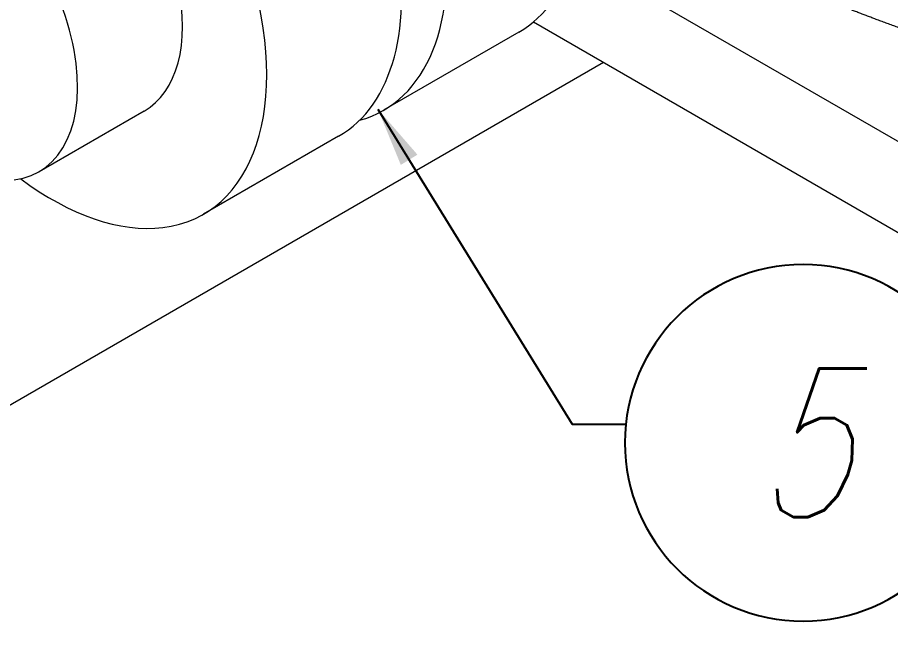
# Model space of a CAD drawing. Header units: millimetres. Extents: x -2122 to 22797, y 3569 to 89276.
# Drawn here: x 7118 to 7706, y 81278 to 81688 of the extents above; entities that cross this region are included whole.
import ezdxf
from ezdxf.enums import TextEntityAlignment as Align

# ---------------------------------------------------------------- set-up
doc = ezdxf.new("R2010")
doc.units = ezdxf.units.MM
doc.header["$LTSCALE"] = 20
doc.layers.add('IA-TEXT', color=2, linetype='Continuous')
doc.layers.add('IA-TRAZ', color=8, linetype='Continuous', lineweight=5)
doc.styles.add('ING-AMB', font='romans.shx', dxfattribs={"width": 0.75, "oblique": 15})
doc.styles.add('SALVADOR', font='romans.shx', dxfattribs={"width": 0.75, "oblique": 15})
doc.dimstyles.new('ING-AMB 16', dxfattribs={"dimscale": 16, "dimtxt": 3, "dimasz": 2.5, "dimexe": 1, "dimexo": 1, "dimgap": 1, "dimtad": 1, "dimdec": 0, "dimzin": 0, "dimdsep": 46, "dimtxsty": 'ING-AMB', "dimcen": 0.1, "dimclrd": 7, "dimclre": 7, "dimclrt": 2, "dimadec": 0, "dimazin": 0, "dimtfac": 1, "dimtdec": 0, "dimtmove": 0, "dimatfit": 0, "dimfxl": 1.25, "dimtfill": 1, "dimtolj": 1, "dimtzin": 0, "dimarcsym": 1})

# ---------------------------------------------------------------- blocks, each defined once
blk = doc.blocks.new('EJE')
blk.add_circle((0, 6), 6)
at = {"style": 'SALVADOR', "oblique": 15, "width": 0.75}
blk.add_attdef('N', text='', height=5, dxfattribs=at).set_placement((0, 6), align=Align.MIDDLE)
blk = doc.blocks.new('A$C6cb7b9ed')
at = {"color": 0, "linetype": 'Continuous', "lineweight": 0, "extrusion": (2.77556e-16, 0.816497, 0.57735)}
for p, q in [((-497.42, 5487.47), (-976.95, 5764.32)), ((-1004.3, 5718.88), (-497.42, 5426.23)), ((-1014.19, 5711.95), (-1105.11, 5659.46)), ((-957.04, 5691.6), (-1640.15, 5297.2)), ((-1266.37, 5658.83), (-1337.08, 5618.01)), ((-1135.41, 5641.96), (-1226.33, 5589.47))]:
    blk.add_line(p, q, dxfattribs=at)
at = {"color": 0, "linetype": 'Continuous', "lineweight": 0}
for centre, major_axis, start_param, end_param in [((-1116.69, 5889.48), (102.5, -177.54), 0, 3.141593), ((-1207.61, 5836.99), (102.5, -177.54), -0.148371, 3.289964), ((-1237.91, 5819.5), (102.5, -177.54), 0, 3.141593), ((-1328.83, 5767.01), (102.5, -177.54), -0.241372, 4.069927), ((-1328.83, 5767.01), (62.46, -108.18), 0, 3.141593), ((-1399.54, 5726.18), (62.46, -108.18), -0.241372, 3.53159), ((-1328.83, 5767.01), (102.5, -177.54), -0.928334, -0.241372)]:
    blk.add_ellipse(centre, major_axis=major_axis, ratio=0.57735, start_param=start_param, end_param=end_param, dxfattribs=at)
blk.add_rational_spline([(-744.97, 5710.18), (-772.19, 5719.9), (-795.84, 5729.14)], [1.02498660572, 1.0187382128, 1.00351977488], degree=2, dxfattribs=at)

msp = doc.modelspace()

# ---------------------------------------------------------------- block references
at = {"layer": 'IA-TEXT'}
ref = msp.add_blockref('EJE', (7647.11, 81282.05, 20384.21), dxfattribs=dict(at, xscale=-20, yscale=20, zscale=20))
ref.add_attrib('N', '5', dxfattribs={"layer": '0', "height": 100, "style": 'SALVADOR', "oblique": 15, "width": 0.75}).set_placement((7647.11, 81402.05, 20384.21), align=Align.MIDDLE)
at = {"layer": 'IA-TRAZ'}
msp.add_blockref('A$C6cb7b9ed', (8469.77, 75966.46, 10192.11), dxfattribs=at)

# ---------------------------------------------------------------- leaders
at = {"layer": 'IA-TEXT'}
msp.add_leader([(7360.82, 81626.6, 20384.21), (7491.6, 81414.64, 20384.21), (7527.77, 81414.64, 20384.21)], dimstyle='ING-AMB 16', override={"dimgap": 1, "dimtad": 0}, dxfattribs=at)

doc.saveas('drawing.dxf')
